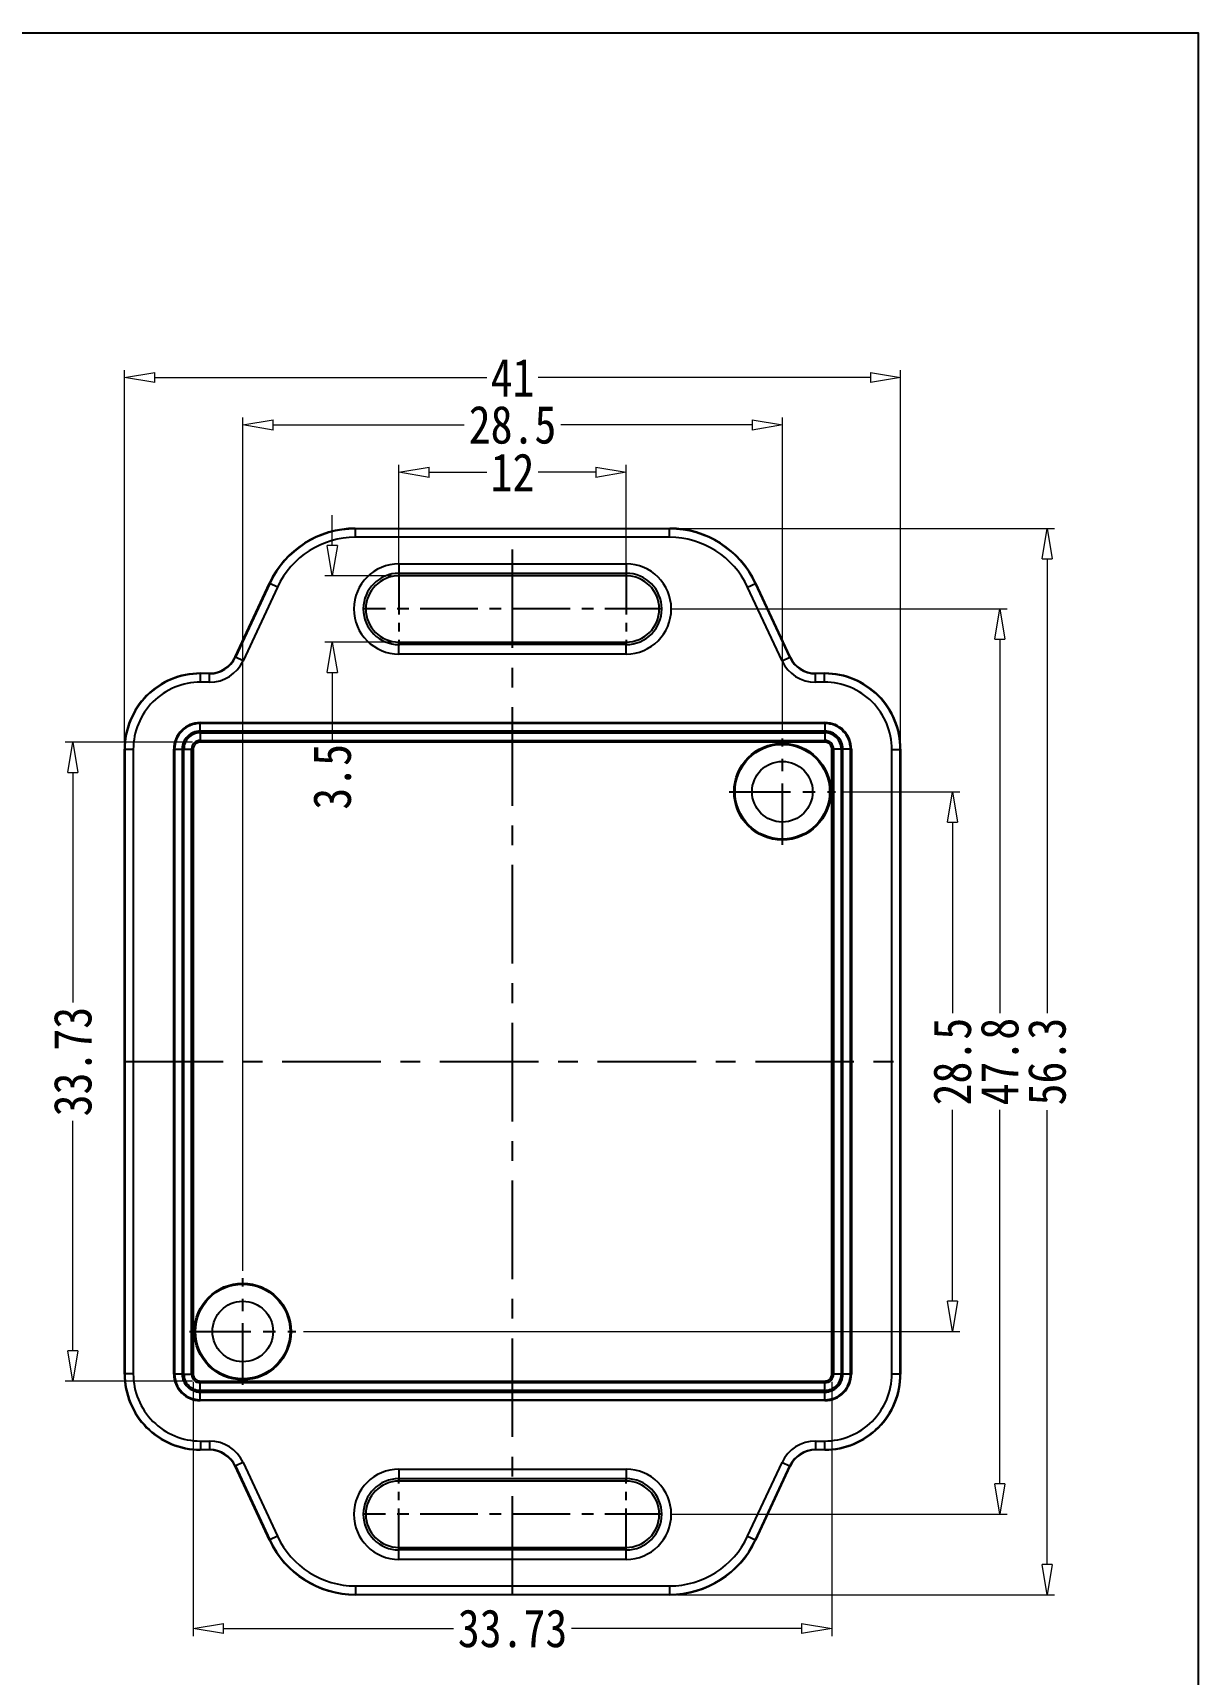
# Model space of a CAD drawing. Header units: millimetres. Extents: x 1786 to 3123, y -2632 to -1928.
# Drawn here: x 3061.6 to 3123.2, y -2435 to -2348.3 of the extents above; entities that cross this region are included whole.
import ezdxf

# ---------------------------------------------------------------- set-up
doc = ezdxf.new("R2010")
doc.units = ezdxf.units.MM
doc.linetypes.add('CENTER', pattern=[50.8, 31.75, -6.35, 6.35, -6.35])
doc.layers.add('dim', color=3, linetype='Continuous', lineweight=9)
doc.styles.add('FFS', font='SIMFANG.TTF', dxfattribs={"width": 0.85})
doc.dimstyles.new('YanXiu', dxfattribs={"dimtxt": 2.5, "dimasz": 2.2, "dimexe": 1, "dimexo": 0.6, "dimgap": 0.66, "dimtad": 0, "dimzin": 9, "dimdsep": 46, "dimtxsty": 'FFS', "dimblk": 'CLOSEDBLANK', "dimcen": 0, "dimclrd": 256, "dimclre": 131, "dimclrt": 42, "dimazin": 0, "dimtfac": 1, "dimtofl": 0, "dimtmove": 0, "dimatfit": 3, "dimldrblk": 'CLOSEDBLANK', "dimfxl": 1, "dimlwd": 5, "dimlwe": 5, "dimarcsym": 0})

# ---------------------------------------------------------------- blocks, each defined once
blk = doc.blocks.new('_ClosedBlank')
at = {"color": 0, "linetype": 'ByBlock', "lineweight": -2}
for p, q in [((-1, 0.167), (0, 0)), ((-1, 0.167), (-1, -0.167)), ((0, 0), (-1, -0.167))]:
    blk.add_line(p, q, dxfattribs=at)
blk = doc.blocks.new('*D230')
at = {"layer": 'Defpoints', "color": 0}
for p in [(2867.02, -2419.113), (2900.75, -2419.113), (2900.75, -2432.547)]:
    blk.add_point(p, dxfattribs=at)
at = {"layer": 'dim', "color": 131, "lineweight": 5}
for p, q in [((2867.02, -2419.513), (2867.02, -2432.946)), ((2900.75, -2419.513), (2900.75, -2432.946))]:
    blk.add_line(p, q, dxfattribs=at)
at = {"layer": 'dim', "lineweight": 5}
for p, q in [((2868.62, -2432.547), (2880.765, -2432.547)), ((2899.15, -2432.547), (2887.005, -2432.547))]:
    blk.add_line(p, q, dxfattribs=at)
at = {"layer": 'dim', "lineweight": 5, "xscale": 1.6, "yscale": 1.6, "zscale": 1.6, "rotation": 180}
blk.add_blockref('_ClosedBlank', (2867.02, -2432.547), dxfattribs=at)
at = {"layer": 'dim', "lineweight": 5, "xscale": 1.6, "yscale": 1.6, "zscale": 1.6}
blk.add_blockref('_ClosedBlank', (2900.75, -2432.547), dxfattribs=at)
at = {"layer": 'dim', "color": 42, "insert": (2883.885, -2432.547), "char_height": 2, "attachment_point": 5, "style": 'FFS'}
blk.add_mtext('33.73', dxfattribs=at)
blk = doc.blocks.new('*D231')
at = {"layer": 'Defpoints', "color": 0}
for p in [(2860.662, -2385.749), (2867.386, -2385.749, 0), (2867.386, -2419.479, 0)]:
    blk.add_point(p, dxfattribs=at)
at = {"layer": 'dim', "color": 131, "lineweight": 5}
for p, q in [((2866.986, -2385.749), (2860.262, -2385.749)), ((2866.986, -2419.479), (2860.262, -2419.479))]:
    blk.add_line(p, q, dxfattribs=at)
at = {"layer": 'dim', "lineweight": 5}
for p, q in [((2860.662, -2387.349), (2860.662, -2399.494)), ((2860.662, -2417.879), (2860.662, -2405.734))]:
    blk.add_line(p, q, dxfattribs=at)
at = {"layer": 'dim', "lineweight": 5, "xscale": 1.6, "yscale": 1.6, "zscale": 1.6}
for p, rotation in [((2860.662, -2385.749), 90), ((2860.662, -2419.479), 270)]:
    blk.add_blockref('_ClosedBlank', p, dxfattribs=dict(at, rotation=rotation))
at = {"layer": 'dim', "color": 42, "insert": (2860.662, -2402.614), "char_height": 2, "attachment_point": 5, "rotation": 90, "style": 'FFS'}
blk.add_mtext('33.73', dxfattribs=at)
blk = doc.blocks.new('*D232')
at = {"layer": 'Defpoints', "color": 0}
for p in [(2900.943, -2388.364, 0), (2907.118, -2388.364), (2872.443, -2416.864, 0)]:
    blk.add_point(p, dxfattribs=at)
at = {"layer": 'dim', "color": 131, "lineweight": 5}
for p, q in [((2901.343, -2388.364), (2907.518, -2388.364)), ((2872.843, -2416.864), (2907.518, -2416.864))]:
    blk.add_line(p, q, dxfattribs=at)
at = {"layer": 'dim', "lineweight": 5}
for p, q in [((2907.118, -2389.964), (2907.118, -2400.064)), ((2907.118, -2415.264), (2907.118, -2405.164))]:
    blk.add_line(p, q, dxfattribs=at)
at = {"layer": 'dim', "lineweight": 5, "xscale": 1.6, "yscale": 1.6, "zscale": 1.6}
for p, rotation in [((2907.118, -2388.364), 90), ((2907.118, -2416.864), 270)]:
    blk.add_blockref('_ClosedBlank', p, dxfattribs=dict(at, rotation=rotation))
at = {"layer": 'dim', "color": 42, "insert": (2907.118, -2402.614), "char_height": 2, "attachment_point": 5, "rotation": 90, "style": 'FFS'}
blk.add_mtext('28.5', dxfattribs=at)
blk = doc.blocks.new('*D233')
at = {"layer": 'Defpoints', "color": 0}
for p in [(2891.81, -2378.714, 0), (2909.618, -2378.714), (2891.81, -2426.514, 0)]:
    blk.add_point(p, dxfattribs=at)
at = {"layer": 'dim', "color": 131, "lineweight": 5}
for p, q in [((2892.21, -2378.714), (2910.018, -2378.714)), ((2892.21, -2426.514), (2910.018, -2426.514))]:
    blk.add_line(p, q, dxfattribs=at)
at = {"layer": 'dim', "lineweight": 5}
for p, q in [((2909.618, -2380.314), (2909.618, -2400.059)), ((2909.618, -2424.914), (2909.618, -2405.169))]:
    blk.add_line(p, q, dxfattribs=at)
at = {"layer": 'dim', "lineweight": 5, "xscale": 1.6, "yscale": 1.6, "zscale": 1.6}
for p, rotation in [((2909.618, -2378.714), 90), ((2909.618, -2426.514), 270)]:
    blk.add_blockref('_ClosedBlank', p, dxfattribs=dict(at, rotation=rotation))
at = {"layer": 'dim', "color": 42, "insert": (2909.618, -2402.614), "char_height": 2, "attachment_point": 5, "rotation": 90, "style": 'FFS'}
blk.add_mtext('47.8', dxfattribs=at)
blk = doc.blocks.new('*D234')
at = {"layer": 'Defpoints', "color": 0}
for p in [(2892.19, -2374.464), (2912.118, -2374.464), (2892.19, -2430.764)]:
    blk.add_point(p, dxfattribs=at)
at = {"layer": 'dim', "color": 131, "lineweight": 5}
for p, q in [((2892.59, -2374.464), (2912.518, -2374.464)), ((2892.59, -2430.764), (2912.518, -2430.764))]:
    blk.add_line(p, q, dxfattribs=at)
at = {"layer": 'dim', "lineweight": 5}
for p, q in [((2912.118, -2376.064), (2912.118, -2400.05)), ((2912.118, -2429.164), (2912.118, -2405.178))]:
    blk.add_line(p, q, dxfattribs=at)
at = {"layer": 'dim', "lineweight": 5, "xscale": 1.6, "yscale": 1.6, "zscale": 1.6}
for p, rotation in [((2912.118, -2374.464), 90), ((2912.118, -2430.764), 270)]:
    blk.add_blockref('_ClosedBlank', p, dxfattribs=dict(at, rotation=rotation))
at = {"layer": 'dim', "color": 42, "insert": (2912.118, -2402.614), "char_height": 2, "attachment_point": 5, "rotation": 90, "style": 'FFS'}
blk.add_mtext('56.3', dxfattribs=at)
blk = doc.blocks.new('*D235')
at = {"layer": 'Defpoints', "color": 0}
for p in [(2869.635, -2369.001), (2898.135, -2385.556, 0), (2869.635, -2414.056, 0)]:
    blk.add_point(p, dxfattribs=at)
at = {"layer": 'dim', "color": 131, "lineweight": 5}
for p, q in [((2869.635, -2413.656), (2869.635, -2368.601)), ((2898.135, -2385.156), (2898.135, -2368.601))]:
    blk.add_line(p, q, dxfattribs=at)
at = {"layer": 'dim', "lineweight": 5}
for p, q in [((2871.235, -2369.001), (2881.335, -2369.001)), ((2896.535, -2369.001), (2886.435, -2369.001))]:
    blk.add_line(p, q, dxfattribs=at)
at = {"layer": 'dim', "lineweight": 5, "xscale": 1.6, "yscale": 1.6, "zscale": 1.6, "rotation": 180}
blk.add_blockref('_ClosedBlank', (2869.635, -2369.001), dxfattribs=at)
at = {"layer": 'dim', "lineweight": 5, "xscale": 1.6, "yscale": 1.6, "zscale": 1.6}
blk.add_blockref('_ClosedBlank', (2898.135, -2369.001), dxfattribs=at)
at = {"layer": 'dim', "color": 42, "insert": (2883.885, -2369.001), "char_height": 2, "attachment_point": 5, "style": 'FFS'}
blk.add_mtext('28.5', dxfattribs=at)
blk = doc.blocks.new('*D236')
at = {"layer": 'Defpoints', "color": 0}
for p in [(2877.885, -2371.501), (2877.885, -2376.789, 0), (2889.885, -2376.789, 0)]:
    blk.add_point(p, dxfattribs=at)
at = {"layer": 'dim', "color": 131, "lineweight": 5}
for p, q in [((2877.885, -2376.389), (2877.885, -2371.101)), ((2889.885, -2376.389), (2889.885, -2371.101))]:
    blk.add_line(p, q, dxfattribs=at)
at = {"layer": 'dim', "lineweight": 5}
for p, q in [((2879.485, -2371.501), (2882.534, -2371.501)), ((2888.285, -2371.501), (2885.236, -2371.501))]:
    blk.add_line(p, q, dxfattribs=at)
at = {"layer": 'dim', "lineweight": 5, "xscale": 1.6, "yscale": 1.6, "zscale": 1.6, "rotation": 180}
blk.add_blockref('_ClosedBlank', (2877.885, -2371.501), dxfattribs=at)
at = {"layer": 'dim', "lineweight": 5, "xscale": 1.6, "yscale": 1.6, "zscale": 1.6}
blk.add_blockref('_ClosedBlank', (2889.885, -2371.501), dxfattribs=at)
at = {"layer": 'dim', "color": 42, "insert": (2883.885, -2371.501), "char_height": 2, "attachment_point": 5, "style": 'FFS'}
blk.add_mtext('12', dxfattribs=at)
blk = doc.blocks.new('*D237')
at = {"layer": 'Defpoints', "color": 0}
for p in [(2877.885, -2376.964), (2874.364, -2380.464), (2877.885, -2380.464)]:
    blk.add_point(p, dxfattribs=at)
at = {"layer": 'dim', "lineweight": 5}
for p, q in [((2874.364, -2375.364), (2874.364, -2373.764)), ((2874.364, -2382.064), (2874.364, -2385.664))]:
    blk.add_line(p, q, dxfattribs=at)
at = {"layer": 'dim', "color": 131, "lineweight": 5}
for p, q in [((2877.485, -2376.964), (2873.964, -2376.964)), ((2877.485, -2380.464), (2873.964, -2380.464))]:
    blk.add_line(p, q, dxfattribs=at)
at = {"layer": 'dim', "lineweight": 5, "xscale": 1.6, "yscale": 1.6, "zscale": 1.6}
for p, rotation in [((2874.364, -2376.964), 270), ((2874.364, -2380.464), 90)]:
    blk.add_blockref('_ClosedBlank', p, dxfattribs=dict(at, rotation=rotation))
at = {"layer": 'dim', "color": 42, "insert": (2874.364, -2387.58), "char_height": 2, "attachment_point": 5, "rotation": 90, "style": 'FFS'}
blk.add_mtext('3.5', dxfattribs=at)
blk = doc.blocks.new('*D238')
at = {"layer": 'Defpoints', "color": 0}
for p in [(2863.385, -2366.501), (2863.385, -2386.114), (2904.385, -2386.114)]:
    blk.add_point(p, dxfattribs=at)
at = {"layer": 'dim', "color": 131, "lineweight": 5}
for p, q in [((2863.385, -2385.714), (2863.385, -2366.101)), ((2904.385, -2385.714), (2904.385, -2366.101))]:
    blk.add_line(p, q, dxfattribs=at)
at = {"layer": 'dim', "lineweight": 5}
for p, q in [((2864.985, -2366.501), (2882.534, -2366.501)), ((2902.785, -2366.501), (2885.236, -2366.501))]:
    blk.add_line(p, q, dxfattribs=at)
at = {"layer": 'dim', "lineweight": 5, "xscale": 1.6, "yscale": 1.6, "zscale": 1.6, "rotation": 180}
blk.add_blockref('_ClosedBlank', (2863.385, -2366.501), dxfattribs=at)
at = {"layer": 'dim', "lineweight": 5, "xscale": 1.6, "yscale": 1.6, "zscale": 1.6}
blk.add_blockref('_ClosedBlank', (2904.385, -2366.501), dxfattribs=at)
at = {"layer": 'dim', "color": 42, "insert": (2883.885, -2366.501), "char_height": 2, "attachment_point": 5, "style": 'FFS'}
blk.add_mtext('41', dxfattribs=at)
blk = doc.blocks.new('*u246')
at = {"color": 7, "linetype": 'Continuous'}
for p, q in [((57.03, 115.86, 0), (73.639, 115.86, 0)), ((57.03, 115.86, 0), (57.042, 115.842, 0)), ((57.041, 115.392, 0), (57.041, 115.842, 0)), ((73.628, 115.392, 0), (57.041, 115.392, 0)), ((73.628, 115.842, 0), (57.042, 115.842, 0)), ((73.628, 115.842, 0), (73.639, 115.86, 0)), ((73.628, 115.392, 0), (73.628, 115.842, 0)), ((59.335, 113.992, 0), (71.335, 113.992, 0)), ((59.335, 113.992, 0), (59.335, 113.36, 0)), ((71.335, 113.992, 0), (71.335, 113.36, 0)), ((50.681, 109.076, 0), (52.498, 112.973, 0)), ((52.51, 112.955, 0), (50.693, 109.058, 0)), ((52.918, 112.765, 0), (51.101, 108.868, 0)), ((52.498, 112.973, 0), (52.51, 112.955, 0)), ((52.918, 112.765, 0), (52.51, 112.955, 0)), ((59.335, 113.493, 0), (71.335, 113.493, 0)), ((71.335, 113.36, 0), (59.335, 113.36, 0)), ((77.752, 112.765, 0), (78.16, 112.955, 0)), ((79.569, 108.868, 0), (77.752, 112.765, 0)), ((78.16, 112.955, 0), (78.171, 112.973, 0)), ((79.977, 109.058, 0), (78.16, 112.955, 0)), ((78.171, 112.973, 0), (79.988, 109.076, 0)), ((59.335, 109.86, 0), (71.335, 109.86, 0)), ((59.335, 109.228, 0), (59.335, 109.86, 0)), ((71.335, 109.728, 0), (59.335, 109.728, 0)), ((71.335, 109.228, 0), (59.335, 109.228, 0)), ((71.335, 109.228, 0), (71.335, 109.86, 0)), ((50.693, 109.058, 0), (50.681, 109.076, 0)), ((51.101, 108.868, 0), (50.693, 109.058, 0)), ((79.569, 108.868, 0), (79.977, 109.058, 0)), ((79.977, 109.058, 0), (79.988, 109.076, 0)), ((48.835, 108.21, 0), (49.322, 108.21, 0)), ((48.853, 108.192, 0), (48.835, 108.21, 0)), ((49.333, 108.192, 0), (48.853, 108.192, 0)), ((48.853, 107.742, 0), (48.853, 108.192, 0)), ((49.333, 107.742, 0), (48.853, 107.742, 0)), ((49.333, 108.192, 0), (49.322, 108.21, 0)), ((49.333, 107.742, 0), (49.333, 108.192, 0)), ((81.336, 108.192, 0), (81.348, 108.21, 0)), ((81.817, 108.192, 0), (81.336, 108.192, 0)), ((81.336, 107.742, 0), (81.336, 108.192, 0)), ((81.817, 107.742, 0), (81.336, 107.742, 0)), ((81.348, 108.21, 0), (81.835, 108.21, 0)), ((81.835, 108.21, 0), (81.817, 108.192, 0)), ((81.817, 107.742, 0), (81.817, 108.192, 0)), ((48.835, 105.608, 0), (81.834, 105.608, 0)), ((48.835, 105.16, 0), (48.835, 105.608, 0)), ((81.834, 105.559, 0), (48.835, 105.559, 0)), ((81.834, 105.16, 0), (48.835, 105.16, 0)), ((48.835, 105.067, 0), (81.834, 105.067, 0)), ((48.835, 105.067, 0), (48.835, 104.575, 0)), ((81.834, 105.608, 0), (81.834, 105.16, 0)), ((81.834, 105.067, 0), (81.834, 104.575, 0)), ((44.835, 71.21, 0), (44.835, 104.21, 0)), ((44.853, 104.192, 0), (44.835, 104.21, 0)), ((44.853, 104.192, 0), (44.853, 71.228, 0)), ((45.303, 104.192, 0), (44.853, 104.192, 0)), ((45.303, 104.192, 0), (45.303, 71.228, 0)), ((47.437, 71.211, 0), (47.437, 104.21, 0)), ((47.437, 104.21, 0), (47.885, 104.21, 0)), ((47.486, 104.21, 0), (47.486, 71.211, 0)), ((47.885, 104.21, 0), (47.885, 71.211, 0)), ((47.978, 71.211, 0), (47.978, 104.21, 0)), ((47.978, 104.21, 0), (48.47, 104.21, 0)), ((48.377, 71.211, 0), (48.377, 104.21, 0)), ((48.47, 104.21, 0), (48.47, 71.211, 0)), ((48.835, 104.668, 0), (81.834, 104.668, 0)), ((81.834, 104.575, 0), (48.835, 104.575, 0)), ((82.692, 104.21, 0), (82.2, 104.21, 0)), ((82.2, 71.211, 0), (82.2, 104.21, 0)), ((82.292, 104.21, 0), (82.292, 71.211, 0)), ((82.692, 104.21, 0), (82.692, 71.211, 0)), ((83.233, 104.21, 0), (82.784, 104.21, 0)), ((82.784, 71.211, 0), (82.784, 104.21, 0)), ((83.184, 71.211, 0), (83.184, 104.21, 0)), ((83.233, 104.21, 0), (83.233, 71.211, 0)), ((85.367, 104.192, 0), (85.817, 104.192, 0)), ((85.367, 71.228, 0), (85.367, 104.192, 0)), ((85.835, 104.21, 0), (85.817, 104.192, 0)), ((85.817, 71.228, 0), (85.817, 104.192, 0)), ((85.835, 104.21, 0), (85.835, 71.21, 0)), ((44.835, 71.21, 0), (44.853, 71.228, 0)), ((45.303, 71.228, 0), (44.853, 71.228, 0)), ((47.885, 71.211, 0), (47.437, 71.211, 0)), ((47.978, 71.211, 0), (48.47, 71.211, 0)), ((82.692, 71.211, 0), (82.2, 71.211, 0)), ((83.233, 71.211, 0), (82.784, 71.211, 0)), ((85.367, 71.228, 0), (85.817, 71.228, 0)), ((85.817, 71.228, 0), (85.835, 71.21, 0)), ((48.835, 70.353, 0), (48.835, 70.845, 0)), ((48.835, 70.845, 0), (81.834, 70.845, 0)), ((81.834, 70.753, 0), (48.835, 70.753, 0)), ((81.834, 70.353, 0), (48.835, 70.353, 0)), ((48.835, 69.812, 0), (48.835, 70.261, 0)), ((48.835, 70.261, 0), (81.834, 70.261, 0)), ((81.834, 70.353, 0), (81.834, 70.845, 0)), ((81.834, 69.812, 0), (81.834, 70.261, 0)), ((48.835, 69.861, 0), (81.834, 69.861, 0)), ((81.834, 69.812, 0), (48.835, 69.812, 0)), ((48.853, 67.678, 0), (48.853, 67.228, 0)), ((48.853, 67.678, 0), (49.333, 67.678, 0)), ((49.333, 67.678, 0), (49.333, 67.228, 0)), ((81.336, 67.678, 0), (81.336, 67.228, 0)), ((81.336, 67.678, 0), (81.817, 67.678, 0)), ((81.817, 67.678, 0), (81.817, 67.228, 0)), ((48.835, 67.21, 0), (48.853, 67.228, 0)), ((49.322, 67.21, 0), (48.835, 67.21, 0)), ((48.853, 67.228, 0), (49.333, 67.228, 0)), ((49.333, 67.228, 0), (49.322, 67.21, 0)), ((81.336, 67.228, 0), (81.348, 67.21, 0)), ((81.336, 67.228, 0), (81.817, 67.228, 0)), ((81.835, 67.21, 0), (81.348, 67.21, 0)), ((81.817, 67.228, 0), (81.835, 67.21, 0)), ((50.693, 66.362, 0), (50.681, 66.344, 0)), ((52.499, 62.447, 0), (50.681, 66.344, 0)), ((51.101, 66.552, 0), (50.693, 66.362, 0)), ((50.693, 66.362, 0), (52.51, 62.465, 0)), ((51.101, 66.552, 0), (52.918, 62.655, 0)), ((59.335, 66.192, 0), (59.335, 65.56, 0)), ((59.335, 66.192, 0), (71.335, 66.192, 0)), ((71.335, 66.192, 0), (71.335, 65.56, 0)), ((77.752, 62.655, 0), (79.569, 66.552, 0)), ((78.16, 62.465, 0), (79.977, 66.362, 0)), ((79.988, 66.344, 0), (78.171, 62.447, 0)), ((79.569, 66.552, 0), (79.977, 66.362, 0)), ((79.977, 66.362, 0), (79.988, 66.344, 0)), ((59.335, 65.693, 0), (71.335, 65.693, 0)), ((71.335, 65.56, 0), (59.335, 65.56, 0)), ((52.51, 62.465, 0), (52.498, 62.447, 0)), ((52.918, 62.655, 0), (52.51, 62.465, 0)), ((77.752, 62.655, 0), (78.16, 62.465, 0)), ((78.171, 62.447, 0), (78.16, 62.465, 0)), ((59.335, 61.428, 0), (59.335, 62.06, 0)), ((59.335, 62.06, 0), (71.335, 62.06, 0)), ((71.335, 61.928, 0), (59.335, 61.928, 0)), ((71.335, 61.428, 0), (71.335, 62.06, 0)), ((71.335, 61.428, 0), (59.335, 61.428, 0)), ((57.041, 60.028, 0), (57.041, 59.578, 0)), ((57.041, 60.028, 0), (73.628, 60.028, 0)), ((73.628, 60.028, 0), (73.628, 59.578, 0)), ((57.042, 59.578, 0), (57.03, 59.56, 0)), ((73.64, 59.56, 0), (57.03, 59.56, 0)), ((57.042, 59.578, 0), (73.628, 59.578, 0)), ((73.639, 59.56, 0), (73.628, 59.578, 0))]:
    blk.add_line(p, q, dxfattribs=at)
at = {"color": 1, "linetype": 'CENTER', "ltscale": 0.164}
for p, q in [((65.335, 59.56, 0), (65.335, 115.86, 0)), ((44.835, 87.71, 0), (85.835, 87.71, 0))]:
    blk.add_line(p, q, dxfattribs=at)
at = {"color": 1, "linetype": 'CENTER', "ltscale": 0.07}
for p, q in [((59.335, 113.535, 0), (59.335, 109.685, 0)), ((71.335, 113.535, 0), (71.335, 109.685, 0)), ((59.335, 61.885, 0), (59.335, 65.735, 0)), ((71.335, 61.885, 0), (71.335, 65.735, 0))]:
    blk.add_line(p, q, dxfattribs=at)
at = {"color": 1, "linetype": 'CENTER', "ltscale": 0.096}
for p, q in [((73.26, 111.61, 0), (57.41, 111.61, 0)), ((73.26, 63.81, 0), (57.41, 63.81, 0))]:
    blk.add_line(p, q, dxfattribs=at)
at = {"color": 1, "linetype": 'CENTER', "ltscale": 0.102095}
for p, q in [((79.585, 99.153, 0), (79.585, 104.768, 0)), ((76.777, 101.96, 0), (82.392, 101.96, 0)), ((51.085, 70.653, 0), (51.085, 76.268, 0)), ((48.277, 73.46, 0), (53.892, 73.46, 0))]:
    blk.add_line(p, q, dxfattribs=at)
at = {"color": 7, "linetype": 'Continuous'}
for centre, radius in [((79.585, 101.96, 0), 2.552), ((79.585, 101.96, 0), 2.5), ((79.585, 101.96, 0), 1.6), ((51.085, 73.46, 0), 2.552), ((51.085, 73.46, 0), 2.5), ((51.085, 73.46, 0), 1.6)]:
    blk.add_circle(centre, radius, dxfattribs=at)
for centre, radius, start, end in [((57.03, 110.86, 0), 5, 89.99682, 155.00354), ((57.041, 110.842, 0), 5, 89.99679, 155.00357), ((57.041, 110.842, 0), 4.55, 89.99975, 155.00025), ((73.628, 110.842, 0), 5, 24.99643, 90.00321), ((73.628, 110.842, 0), 4.55, 24.99975, 90.00025), ((73.64, 110.86, 0), 5, 24.99646, 90.00318), ((59.335, 111.61, 0), 2.382, 90, 270), ((71.335, 111.61, 0), 2.382, 270, 90), ((59.335, 111.61, 0), 1.882, 90, 270), ((59.335, 111.61, 0), 1.75, 90, 270), ((71.335, 111.61, 0), 1.882, 270, 90), ((71.335, 111.61, 0), 1.75, 270, 90), ((49.322, 109.71, 0), 1.5, 270.36502, 334.63798), ((49.333, 109.692, 0), 1.5, 269.99777, 335.00523), ((49.333, 109.692, 0), 1.95, 269.99978, 335.0001), ((49.327, 109.708, 0), 1.495, 334.63028, 334.99906), ((81.336, 109.692, 0), 1.95, 204.99978, 270.0001), ((81.336, 109.692, 0), 1.5, 204.99759, 270.00508), ((81.341, 109.707, 0), 1.493, 204.9995, 205.36873), ((81.348, 109.71, 0), 1.5, 205.36484, 269.63783), ((48.835, 104.21, 0), 4, 89.99577, 180.00396), ((48.852, 104.192, 0), 4, 89.99568, 180.00405), ((48.852, 104.193, 0), 3.55, 89.99914, 180.00086), ((49.322, 109.703, 0), 1.493, 269.99959, 270.36883), ((81.348, 109.705, 0), 1.495, 269.6302, 269.99899), ((81.817, 104.192, 0), 4, 359.99595, 90.00432), ((81.817, 104.193, 0), 3.55, 359.99914, 90.00086), ((81.835, 104.21, 0), 4, 359.99604, 90.00423), ((48.835, 104.21, 0), 1.398, 89.97735, 180.02265), ((48.835, 104.21, 0), 1.349, 89.9758, 180.02449), ((48.835, 104.21, 0), 0.949, 89.96564, 180.03448), ((48.835, 104.21, 0), 0.857, 89.96043, 180.04067), ((81.835, 104.21, 0), 1.398, 359.97735, 90.02265), ((81.835, 104.21, 0), 1.349, 359.9758, 90.02449), ((81.835, 104.21, 0), 0.949, 359.96564, 90.03448), ((81.835, 104.21, 0), 0.857, 359.96043, 90.04067), ((48.835, 104.21, 0), 0.457, 89.93954, 180.07654), ((81.835, 104.21, 0), 0.457, 359.93954, 90.07654), ((48.835, 71.21, 0), 4, 179.99604, 270.00423), ((48.852, 71.228, 0), 4, 179.99595, 270.00432), ((48.852, 71.228, 0), 3.55, 179.99914, 270.00086), ((48.835, 71.21, 0), 1.398, 179.97666, 270.02334), ((48.835, 71.21, 0), 1.349, 179.97581, 270.02449), ((48.835, 71.21, 0), 0.949, 179.96564, 270.03448), ((48.835, 71.21, 0), 0.857, 179.96043, 270.04067), ((48.835, 71.21, 0), 0.457, 179.93954, 270.07653), ((81.817, 71.228, 0), 3.55, 269.99914, 0.00086), ((81.817, 71.228, 0), 4, 269.99568, 0.00405), ((81.835, 71.21, 0), 0.457, 269.93954, 0.07654), ((81.835, 71.21, 0), 0.857, 269.96043, 0.04067), ((81.835, 71.21, 0), 0.949, 269.96564, 0.03448), ((81.835, 71.21, 0), 1.349, 269.9758, 0.02449), ((81.835, 71.21, 0), 1.398, 269.97666, 0.02334), ((81.835, 71.21, 0), 4, 269.99577, 0.00396), ((49.333, 65.728, 0), 1.95, 24.99979, 90.00009), ((81.336, 65.728, 0), 1.95, 89.99979, 155.00009), ((49.322, 65.716, 0), 1.495, 89.6302, 89.99899), ((49.322, 65.71, 0), 1.5, 25.36484, 89.63783), ((49.333, 65.728, 0), 1.5, 24.99759, 90.00508), ((81.336, 65.728, 0), 1.5, 89.99777, 155.00523), ((81.348, 65.71, 0), 1.5, 90.36502, 154.63798), ((81.348, 65.718, 0), 1.493, 89.99959, 90.36883), ((49.329, 65.713, 0), 1.493, 24.9995, 25.36873), ((59.335, 63.81, 0), 2.382, 90, 270), ((71.335, 63.81, 0), 2.382, 270, 90), ((81.343, 65.712, 0), 1.495, 154.63028, 154.99906), ((59.335, 63.81, 0), 1.882, 90, 270), ((59.335, 63.81, 0), 1.75, 90, 270), ((71.335, 63.81, 0), 1.882, 270, 90), ((71.335, 63.81, 0), 1.75, 270, 90), ((57.03, 64.56, 0), 5, 204.99646, 270.00318), ((57.041, 64.578, 0), 5, 204.99643, 270.00321), ((57.041, 64.578, 0), 4.55, 204.99975, 270.00025), ((73.628, 64.578, 0), 4.55, 269.99975, 335.00025), ((73.628, 64.578, 0), 5, 269.99679, 335.00357), ((73.64, 64.56, 0), 5, 269.99682, 335.00354)]:
    blk.add_arc(centre, radius, start, end, dxfattribs=at)
for points, start_tangent, end_tangent in [([(48.835, 104.575, 0), (48.74, 104.563, 0), (48.652, 104.526, 0), (48.577, 104.468, 0), (48.519, 104.393, 0), (48.482, 104.305, 0), (48.47, 104.21, 0)], (-1, 0), (0, -1)), ([(82.2, 104.21, 0), (82.187, 104.305, 0), (82.151, 104.393, 0), (82.093, 104.468, 0), (82.017, 104.526, 0), (81.929, 104.563, 0), (81.834, 104.575, 0)], (0, 1), (-1, 0)), ([(48.47, 71.211, 0), (48.482, 71.116, 0), (48.519, 71.027, 0), (48.577, 70.952, 0), (48.652, 70.894, 0), (48.74, 70.858, 0), (48.835, 70.845, 0)], (0, -1), (1, 0)), ([(81.834, 70.845, 0), (81.929, 70.858, 0), (82.017, 70.894, 0), (82.093, 70.952, 0), (82.151, 71.027, 0), (82.187, 71.116, 0), (82.2, 71.211, 0)], (1, 0), (0, 1))]:
    blk.add_spline(points, degree=3, dxfattribs=dict(at, start_tangent=start_tangent, end_tangent=end_tangent))
at = {"layer": 'Defpoints', "color": 2}
blk.add_lwpolyline([(-101.551, 142.025), (101.551, 142.025), (101.551, 0), (-101.551, 0)], close=True, dxfattribs=at)
at = {"layer": 'dim'}
for base, p1, p2, picture, middle in [((44.835, 123.823, 0), (85.835, 104.21, 0), (44.835, 104.21, 0), '*D238', (65.335, 123.823, 0)), ((51.085, 121.323, 0), (79.585, 104.768, 0), (51.085, 76.268, 0), '*D235', (65.335, 121.323, 0)), ((59.335, 118.823, 0), (71.335, 113.535, 0), (59.335, 113.535, 0), '*D236', (65.335, 118.823, 0)), ((82.2, 57.777, 0), (48.47, 71.211, 0), (82.2, 71.211, 0), '*D230', (65.335, 57.777, 0))]:
    dim = blk.add_linear_dim(base=base, p1=p1, p2=p2, dimstyle='YanXiu', override={"dimtxt": 2, "dimasz": 1.6, "dimexe": 0.3998, "dimexo": 0.3998, "dimgap": 0.3998}, dxfattribs=at)
    dim.commit()
    dim.dimension.update_dxf_attribs({"geometry": picture, "text_midpoint": middle, "insert": (-2818.55, 2490.324)})
dim = blk.add_linear_dim(base=(55.813, 109.86, 0), p1=(59.335, 113.36, 0), p2=(59.335, 109.86, 0), angle=90, dimstyle='YanXiu', override={"dimtxt": 2, "dimasz": 1.6, "dimexe": 0.3998, "dimexo": 0.3998, "dimgap": 0.3998}, dxfattribs=at)
dim.commit()
dim.dimension.update_dxf_attribs({"geometry": '*D237', "text_midpoint": (55.813, 102.744, 0), "dimtype": 128, "insert": (-2818.55, 2490.324)})
for base, p1, p2, picture, middle in [((93.568, 115.86, 0), (73.64, 59.56, 0), (73.639, 115.86, 0), '*D234', (93.568, 87.71, 0)), ((91.068, 111.61, 0), (73.26, 63.81, 0), (73.26, 111.61, 0), '*D233', (91.068, 87.71, 0)), ((42.111, 104.575, 0), (48.835, 70.845, 0), (48.835, 104.575, 0), '*D231', (42.111, 87.71, 0)), ((88.568, 101.96, 0), (53.892, 73.46, 0), (82.392, 101.96, 0), '*D232', (88.568, 87.71, 0))]:
    dim = blk.add_linear_dim(base=base, p1=p1, p2=p2, angle=90, dimstyle='YanXiu', override={"dimtxt": 2, "dimasz": 1.6, "dimexe": 0.3998, "dimexo": 0.3998, "dimgap": 0.3998}, dxfattribs=at)
    dim.commit()
    dim.dimension.update_dxf_attribs({"geometry": picture, "text_midpoint": middle, "insert": (-2818.55, 2490.324)})

msp = doc.modelspace()

# ---------------------------------------------------------------- block references
msp.add_blockref('*u246', (3021.652, -2490.324, 0))

doc.saveas('drawing.dxf')
